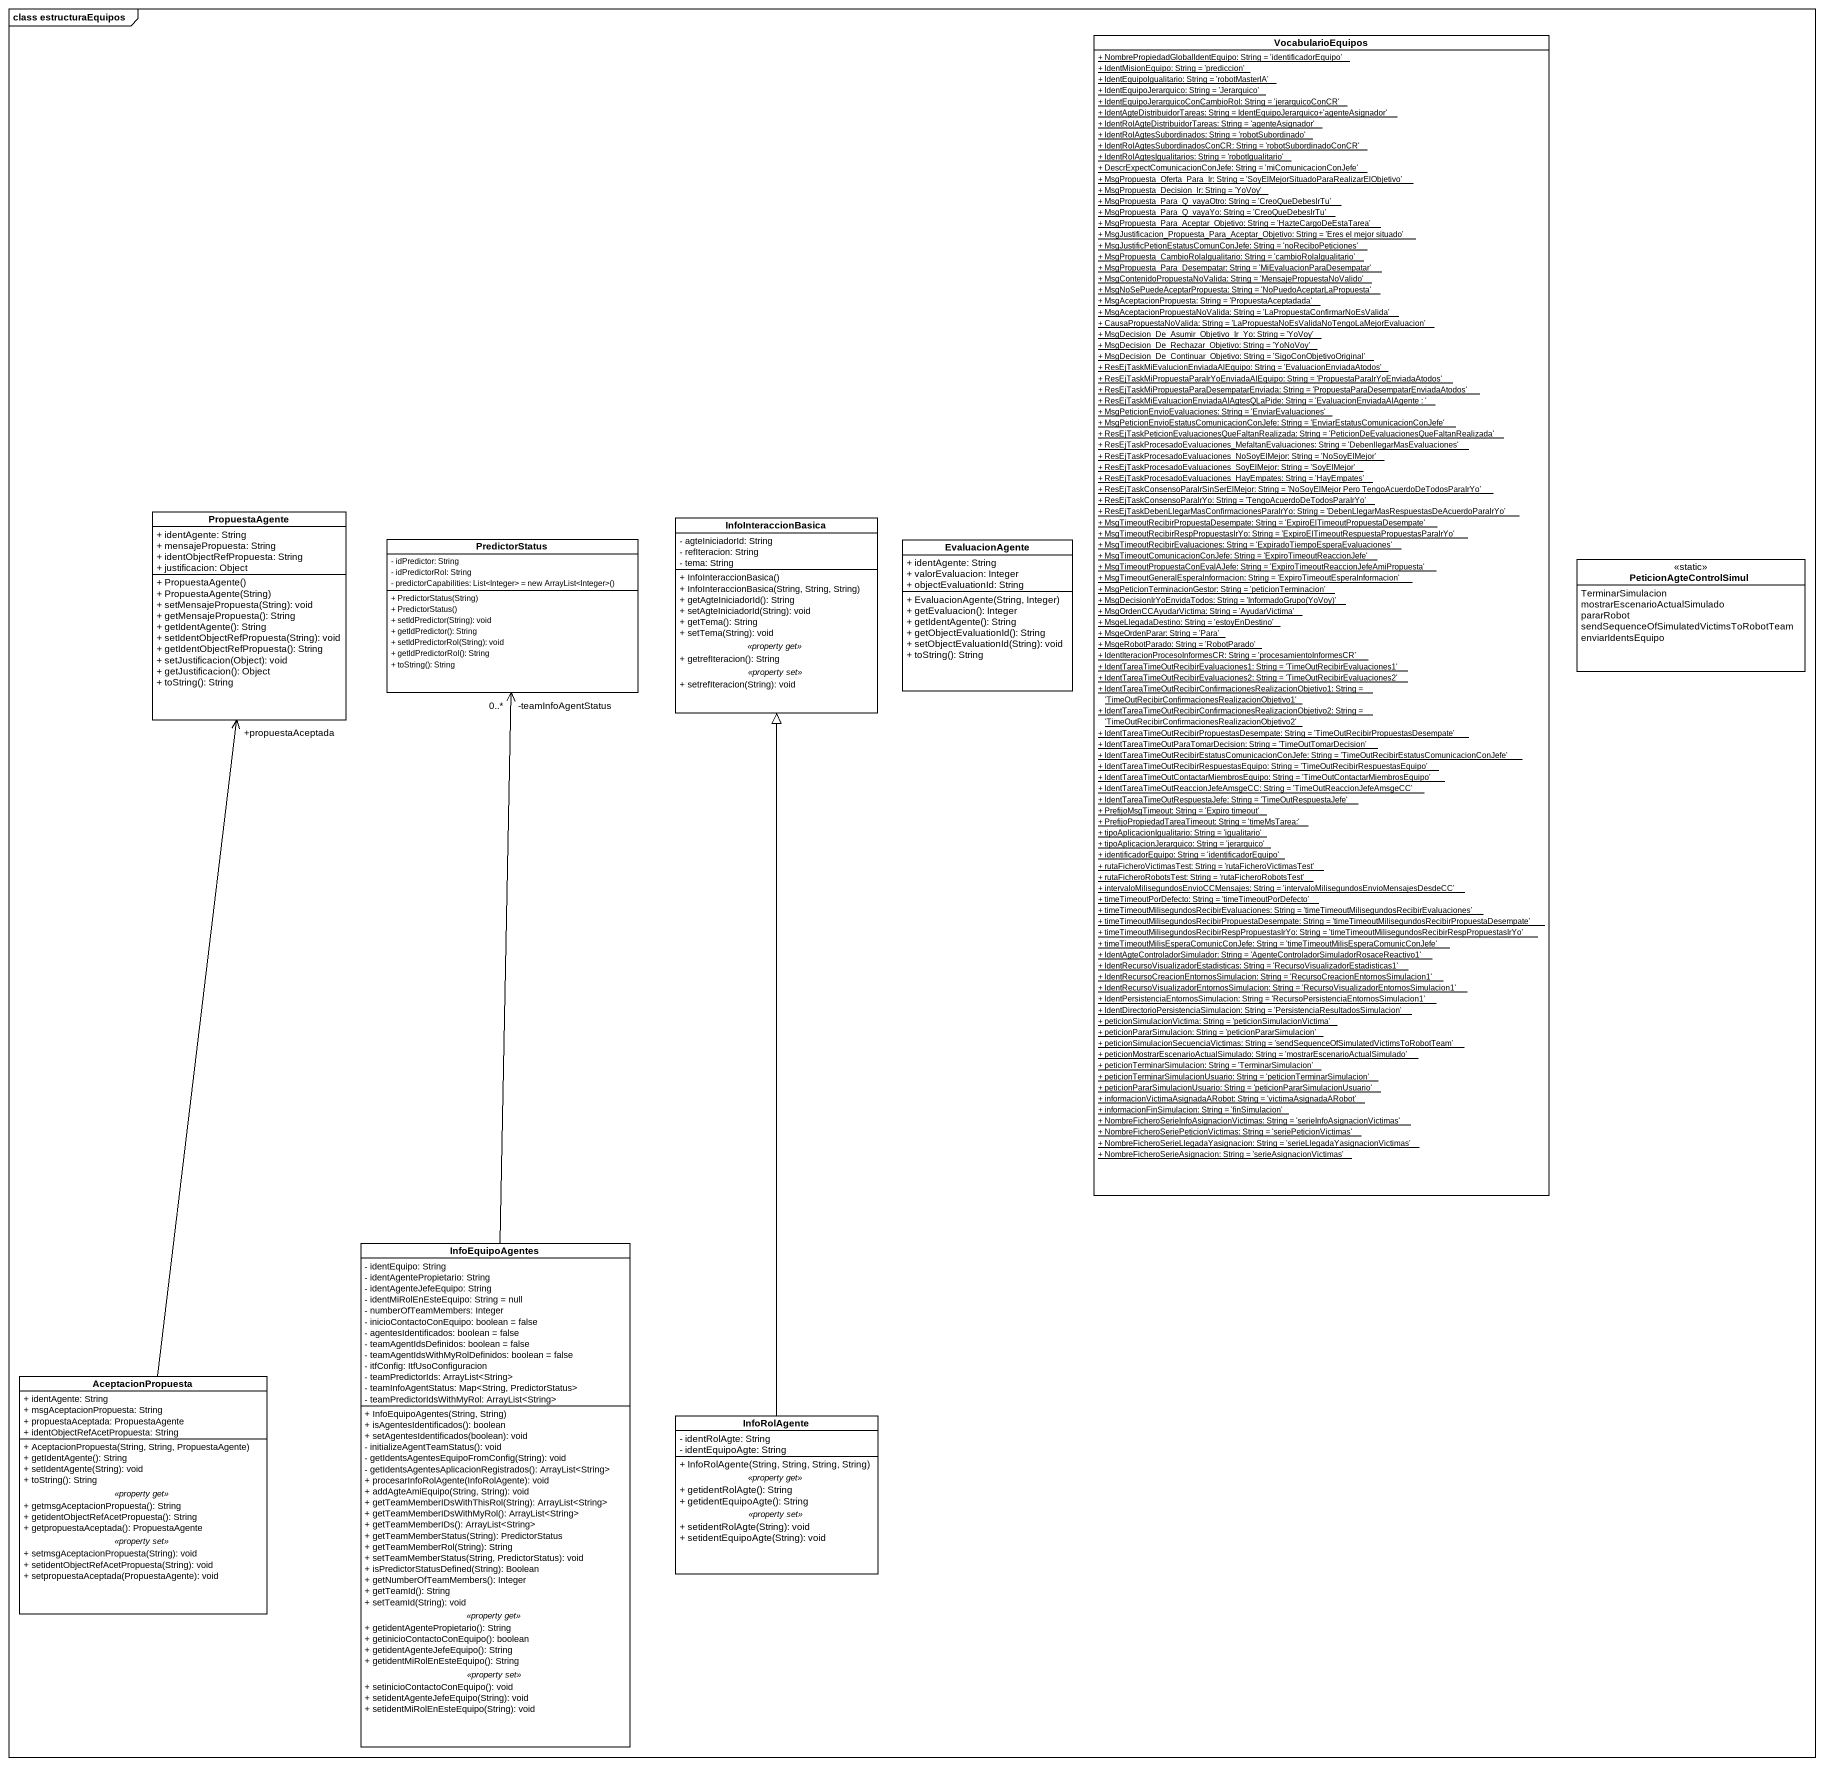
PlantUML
@startuml
mainframe class estructuraEquipos
hide circle
hide empty members
skinparam classAttributeIconSize 0
class VocabularioEquipos {
  {static} + NombrePropiedadGlobalIdentEquipo: String = 'identificadorEquipo'
  {static} + IdentMisionEquipo: String = 'prediccion'
  {static} + IdentEquipoIgualitario: String = 'robotMasterIA'
  {static} + IdentEquipoJerarquico: String = 'Jerarquico'
  {static} + IdentEquipoJerarquicoConCambioRol: String = 'jerarquicoConCR'
  {static} + IdentAgteDistribuidorTareas: String = IdentEquipoJerarquico+'agenteAsignador'
  {static} + IdentRolAgteDistribuidorTareas: String = 'agenteAsignador'
  {static} + IdentRolAgtesSubordinados: String = 'robotSubordinado'
  {static} + IdentRolAgtesSubordinadosConCR: String = 'robotSubordinadoConCR'
  {static} + IdentRolAgtesIgualitarios: String = 'robotIgualitario'
  {static} + DescrExpectComunicacionConJefe: String = 'miComunicacionConJefe'
  {static} + MsgPropuesta_Oferta_Para_Ir: String = 'SoyElMejorSituadoParaRealizarElObjetivo'
  {static} + MsgPropuesta_Decision_Ir: String = 'YoVoy'
  {static} + MsgPropuesta_Para_Q_vayaOtro: String = 'CreoQueDebesIrTu'
  {static} + MsgPropuesta_Para_Q_vayaYo: String = 'CreoQueDebesIrTu'
  {static} + MsgPropuesta_Para_Aceptar_Objetivo: String = 'HazteCargoDeEstaTarea'
  {static} + MsgJustificacion_Propuesta_Para_Aceptar_Objetivo: String = 'Eres el mejor situado'
  {static} + MsgJustificPetionEstatusComunConJefe: String = 'noReciboPeticiones'
  {static} + MsgPropuesta_CambioRolaIgualitario: String = 'cambioRolaIgualitario'
  {static} + MsgPropuesta_Para_Desempatar: String = 'MiEvaluacionParaDesempatar'
  {static} + MsgContenidoPropuestaNoValida: String = 'MensajePropuestaNoValido'
  {static} + MsgNoSePuedeAceptarPropuesta: String = 'NoPuedoAceptarLaPropuesta'
  {static} + MsgAceptacionPropuesta: String = 'PropuestaAceptadada'
  {static} + MsgAceptacionPropuestaNoValida: String = 'LaPropuestaConfirmarNoEsValida'
  {static} + CausaPropuestaNoValida: String = 'LaPropuestaNoEsValidaNoTengoLaMejorEvaluacion'
  {static} + MsgDecision_De_Asumir_Objetivo_Ir_Yo: String = 'YoVoy'
  {static} + MsgDecision_De_Rechazar_Objetivo: String = 'YoNoVoy'
  {static} + MsgDecision_De_Continuar_Objetivo: String = 'SigoConObjetivoOriginal'
  {static} + ResEjTaskMiEvalucionEnviadaAlEquipo: String = 'EvaluacionEnviadaAtodos'
  {static} + ResEjTaskMiPropuestaParaIrYoEnviadaAlEquipo: String = 'PropuestaParaIrYoEnviadaAtodos'
  {static} + ResEjTaskMiPropuestaParaDesempatarEnviada: String = 'PropuestaParaDesempatarEnviadaAtodos'
  {static} + ResEjTaskMiEvaluacionEnviadaAlAgtesQLaPide: String = 'EvaluacionEnviadaAlAgente : '
  {static} + MsgPeticionEnvioEvaluaciones: String = 'EnviarEvaluaciones'
  {static} + MsgPeticionEnvioEstatusComunicacionConJefe: String = 'EnviarEstatusComunicacionConJefe'
  {static} + ResEjTaskPeticionEvaluacionesQueFaltanRealizada: String = 'PeticionDeEvaluacionesQueFaltanRealizada'
  {static} + ResEjTaskProcesadoEvaluaciones_MefaltanEvaluaciones: String = 'DebenllegarMasEvaluaciones'
  {static} + ResEjTaskProcesadoEvaluaciones_NoSoyElMejor: String = 'NoSoyElMejor'
  {static} + ResEjTaskProcesadoEvaluaciones_SoyElMejor: String = 'SoyElMejor'
  {static} + ResEjTaskProcesadoEvaluaciones_HayEmpates: String = 'HayEmpates'
  {static} + ResEjTaskConsensoParaIrSinSerElMejor: String = 'NoSoyElMejor Pero TengoAcuerdoDeTodosParaIrYo'
  {static} + ResEjTaskConsensoParaIrYo: String = 'TengoAcuerdoDeTodosParaIrYo'
  {static} + ResEjTaskDebenLlegarMasConfirmacionesParaIrYo: String = 'DebenLlegarMasRespuestasDeAcuerdoParaIrYo'
  {static} + MsgTimeoutRecibirPropuestaDesempate: String = 'ExpiroElTimeoutPropuestaDesempate'
  {static} + MsgTimeoutRecibirRespPropuestasIrYo: String = 'ExpiroElTimeoutRespuestaPropuestasParaIrYo'
  {static} + MsgTimeoutRecibirEvaluaciones: String = 'ExpiradoTiempoEsperaEvaluaciones'
  {static} + MsgTimeoutComunicacionConJefe: String = 'ExpiroTimeoutReaccionJefe'
  {static} + MsgTimeoutPropuestaConEvalAJefe: String = 'ExpiroTimeoutReaccionJefeAmiPropuesta'
  {static} + MsgTimeoutGeneralEsperaInformacion: String = 'ExpiroTimeoutEsperaInformacion'
  {static} + MsgPeticionTerminacionGestor: String = 'peticionTerminacion'
  {static} {field} + MsgDecisionIrYoEnvidaTodos: String = 'InformadoGrupo(YoVoy)'
  {static} + MsgOrdenCCAyudarVictima: String = 'AyudarVictima'
  {static} + MsgeLlegadaDestino: String = 'estoyEnDestino'
  {static} + MsgeOrdenParar: String = 'Para'
  {static} + MsgeRobotParado: String = 'RobotParado'
  {static} + IdentIteracionProcesoInformesCR: String = 'procesamientoInformesCR'
  {static} + IdentTareaTimeOutRecibirEvaluaciones1: String = 'TimeOutRecibirEvaluaciones1'
  {static} + IdentTareaTimeOutRecibirEvaluaciones2: String = 'TimeOutRecibirEvaluaciones2'
  {static} + IdentTareaTimeOutRecibirConfirmacionesRealizacionObjetivo1: String = 'TimeOutRecibirConfirmacionesRealizacionObjetivo1'
  {static} + IdentTareaTimeOutRecibirConfirmacionesRealizacionObjetivo2: String = 'TimeOutRecibirConfirmacionesRealizacionObjetivo2'
  {static} + IdentTareaTimeOutRecibirPropuestasDesempate: String = 'TimeOutRecibirPropuestasDesempate'
  {static} + IdentTareaTimeOutParaTomarDecision: String = 'TimeOutTomarDecision'
  {static} + IdentTareaTimeOutRecibirEstatusComunicacionConJefe: String = 'TimeOutRecibirEstatusComunicacionConJefe'
  {static} + IdentTareaTimeOutRecibirRespuestasEquipo: String = 'TimeOutRecibirRespuestasEquipo'
  {static} + IdentTareaTimeOutContactarMiembrosEquipo: String = 'TimeOutContactarMiembrosEquipo'
  {static} + IdentTareaTimeOutReaccionJefeAmsgeCC: String = 'TimeOutReaccionJefeAmsgeCC'
  {static} + IdentTareaTimeOutRespuestaJefe: String = 'TimeOutRespuestaJefe'
  {static} + PrefijoMsgTimeout: String = 'Expiro timeout'
  {static} + PrefijoPropiedadTareaTimeout: String = 'timeMsTarea:'
  {static} + tipoAplicacionIgualitario: String = 'igualitario'
  {static} + tipoAplicacionJerarquico: String = 'jerarquico'
  {static} + identificadorEquipo: String = 'identificadorEquipo'
  {static} + rutaFicheroVictimasTest: String = 'rutaFicheroVictimasTest'
  {static} + rutaFicheroRobotsTest: String = 'rutaFicheroRobotsTest'
  {static} + intervaloMilisegundosEnvioCCMensajes: String = 'intervaloMilisegundosEnvioMensajesDesdeCC'
  {static} + timeTimeoutPorDefecto: String = 'timeTimeoutPorDefecto'
  {static} + timeTimeoutMilisegundosRecibirEvaluaciones: String = 'timeTimeoutMilisegundosRecibirEvaluaciones'
  {static} + timeTimeoutMilisegundosRecibirPropuestaDesempate: String = 'timeTimeoutMilisegundosRecibirPropuestaDesempate'
  {static} + timeTimeoutMilisegundosRecibirRespPropuestasIrYo: String = 'timeTimeoutMilisegundosRecibirRespPropuestasIrYo'
  {static} + timeTimeoutMilisEsperaComunicConJefe: String = 'timeTimeoutMilisEsperaComunicConJefe'
  {static} + IdentAgteControladorSimulador: String = 'AgenteControladorSimuladorRosaceReactivo1'
  {static} + IdentRecursoVisualizadorEstadisticas: String = 'RecursoVisualizadorEstadisticas1'
  {static} + IdentRecursoCreacionEntornosSimulacion: String = 'RecursoCreacionEntornosSimulacion1'
  {static} + IdentRecursoVisualizadorEntornosSimulacion: String = 'RecursoVisualizadorEntornosSimulacion1'
  {static} + IdentPersistenciaEntornosSimulacion: String = 'RecursoPersistenciaEntornosSimulacion1'
  {static} + IdentDirectorioPersistenciaSimulacion: String = 'PersistenciaResultadosSimulacion'
  {static} + peticionSimulacionVictima: String = 'peticionSimulacionVictima'
  {static} + peticionPararSimulacion: String = 'peticionPararSimulacion'
  {static} + peticionSimulacionSecuenciaVictimas: String = 'sendSequenceOfSimulatedVictimsToRobotTeam'
  {static} + peticionMostrarEscenarioActualSimulado: String = 'mostrarEscenarioActualSimulado'
  {static} + peticionTerminarSimulacion: String = 'TerminarSimulacion'
  {static} + peticionTerminarSimulacionUsuario: String = 'peticionTerminarSimulacion'
  {static} + peticionPararSimulacionUsuario: String = 'peticionPararSimulacionUsuario'
  {static} + informacionVictimaAsignadaARobot: String = 'victimaAsignadaARobot'
  {static} + informacionFinSimulacion: String = 'finSimulacion'
  {static} + NombreFicheroSerieInfoAsignacionVictimas: String = 'serieInfoAsignacionVictimas'
  {static} + NombreFicheroSeriePeticionVictimas: String = 'seriePeticionVictimas'
  {static} + NombreFicheroSerieLlegadaYasignacion: String = 'serieLlegadaYasignacionVictimas'
  {static} + NombreFicheroSerieAsignacion: String = 'serieAsignacionVictimas'
}
class PropuestaAgente {
  + identAgente: String
  + mensajePropuesta: String
  + identObjectRefPropuesta: String
  + justificacion: Object
  + PropuestaAgente()
  + PropuestaAgente(String)
  + setMensajePropuesta(String): void
  + getMensajePropuesta(): String
  + getIdentAgente(): String
  + setIdentObjectRefPropuesta(String): void
  + getIdentObjectRefPropuesta(): String
  + setJustificacion(Object): void
  + getJustificacion(): Object
  + toString(): String
}
class InfoInteraccionBasica {
  - agteIniciadorId: String
  - refIteracion: String
  - tema: String
  --
  + InfoInteraccionBasica()
  + InfoInteraccionBasica(String, String, String)
  + getAgteIniciadorId(): String
  + setAgteIniciadorId(String): void
  + getTema(): String
  + setTema(String): void
  .. <<property get>> ..
  + getrefIteracion(): String
  .. <<property set>> ..
  + setrefIteracion(String): void
}
class PredictorStatus {
  - idPredictor: String
  - idPredictorRol: String
  {field} - predictorCapabilities: List<Integer> = new ArrayList<Integer>()
  + PredictorStatus(String)
  + PredictorStatus()
  + setIdPredictor(String): void
  + getIdPredictor(): String
  + setIdPredictorRol(String): void
  + getIdPredictorRol(): String
  + toString(): String
}
class EvaluacionAgente {
  + identAgente: String
  + valorEvaluacion: Integer
  + objectEvaluationId: String
  + EvaluacionAgente(String, Integer)
  + getEvaluacion(): Integer
  + getIdentAgente(): String
  + getObjectEvaluationId(): String
  + setObjectEvaluationId(String): void
  + toString(): String
}
class PeticionAgteControlSimul <<static>> {
  TerminarSimulacion
  mostrarEscenarioActualSimulado
  pararRobot
  sendSequenceOfSimulatedVictimsToRobotTeam
  enviarIdentsEquipo
}
class InfoEquipoAgentes {
  - identEquipo: String
  - identAgentePropietario: String
  - identAgenteJefeEquipo: String
  - identMiRolEnEsteEquipo: String = null
  - numberOfTeamMembers: Integer
  - inicioContactoConEquipo: boolean = false
  - agentesIdentificados: boolean = false
  - teamAgentIdsDefinidos: boolean = false
  - teamAgentIdsWithMyRolDefinidos: boolean = false
  - itfConfig: ItfUsoConfiguracion
  - teamPredictorIds: ArrayList<String>
  - teamInfoAgentStatus: Map<String, PredictorStatus>
  - teamPredictorIdsWithMyRol: ArrayList<String>
  --
  + InfoEquipoAgentes(String, String)
  + isAgentesIdentificados(): boolean
  + setAgentesIdentificados(boolean): void
  - initializeAgentTeamStatus(): void
  - getIdentsAgentesEquipoFromConfig(String): void
  - getIdentsAgentesAplicacionRegistrados(): ArrayList<String>
  + procesarInfoRolAgente(InfoRolAgente): void
  + addAgteAmiEquipo(String, String): void
  + getTeamMemberIDsWithThisRol(String): ArrayList<String>
  + getTeamMemberIDsWithMyRol(): ArrayList<String>
  + getTeamMemberIDs(): ArrayList<String>
  + getTeamMemberStatus(String): PredictorStatus
  + getTeamMemberRol(String): String
  + setTeamMemberStatus(String, PredictorStatus): void
  + isPredictorStatusDefined(String): Boolean
  + getNumberOfTeamMembers(): Integer
  + getTeamId(): String
  + setTeamId(String): void
  .. <<property get>> ..
  + getidentAgentePropietario(): String
  + getinicioContactoConEquipo(): boolean
  + getidentAgenteJefeEquipo(): String
  + getidentMiRolEnEsteEquipo(): String
  .. <<property set>> ..
  + setinicioContactoConEquipo(): void
  + setidentAgenteJefeEquipo(String): void
  + setidentMiRolEnEsteEquipo(String): void
}
class AceptacionPropuesta {
  + identAgente: String
  + msgAceptacionPropuesta: String
  + propuestaAceptada: PropuestaAgente
  + identObjectRefAcetPropuesta: String
  --
  + AceptacionPropuesta(String, String, PropuestaAgente)
  + getIdentAgente(): String
  + setIdentAgente(String): void
  + toString(): String
  .. <<property get>> ..
  + getmsgAceptacionPropuesta(): String
  + getidentObjectRefAcetPropuesta(): String
  + getpropuestaAceptada(): PropuestaAgente
  .. <<property set>> ..
  + setmsgAceptacionPropuesta(String): void
  + setidentObjectRefAcetPropuesta(String): void
  + setpropuestaAceptada(PropuestaAgente): void
}
class InfoRolAgente {
  - identRolAgte: String
  - identEquipoAgte: String
  --
  + InfoRolAgente(String, String, String, String)
  .. <<property get>> ..
  + getidentRolAgte(): String
  + getidentEquipoAgte(): String
  .. <<property set>> ..
  + setidentRolAgte(String): void
  + setidentEquipoAgte(String): void
}
InfoEquipoAgentes -up-> "-teamInfoAgentStatus\n0..*" PredictorStatus
AceptacionPropuesta -up-> "+propuestaAceptada" PropuestaAgente
InfoRolAgente -up-|> InfoInteraccionBasica
@enduml
